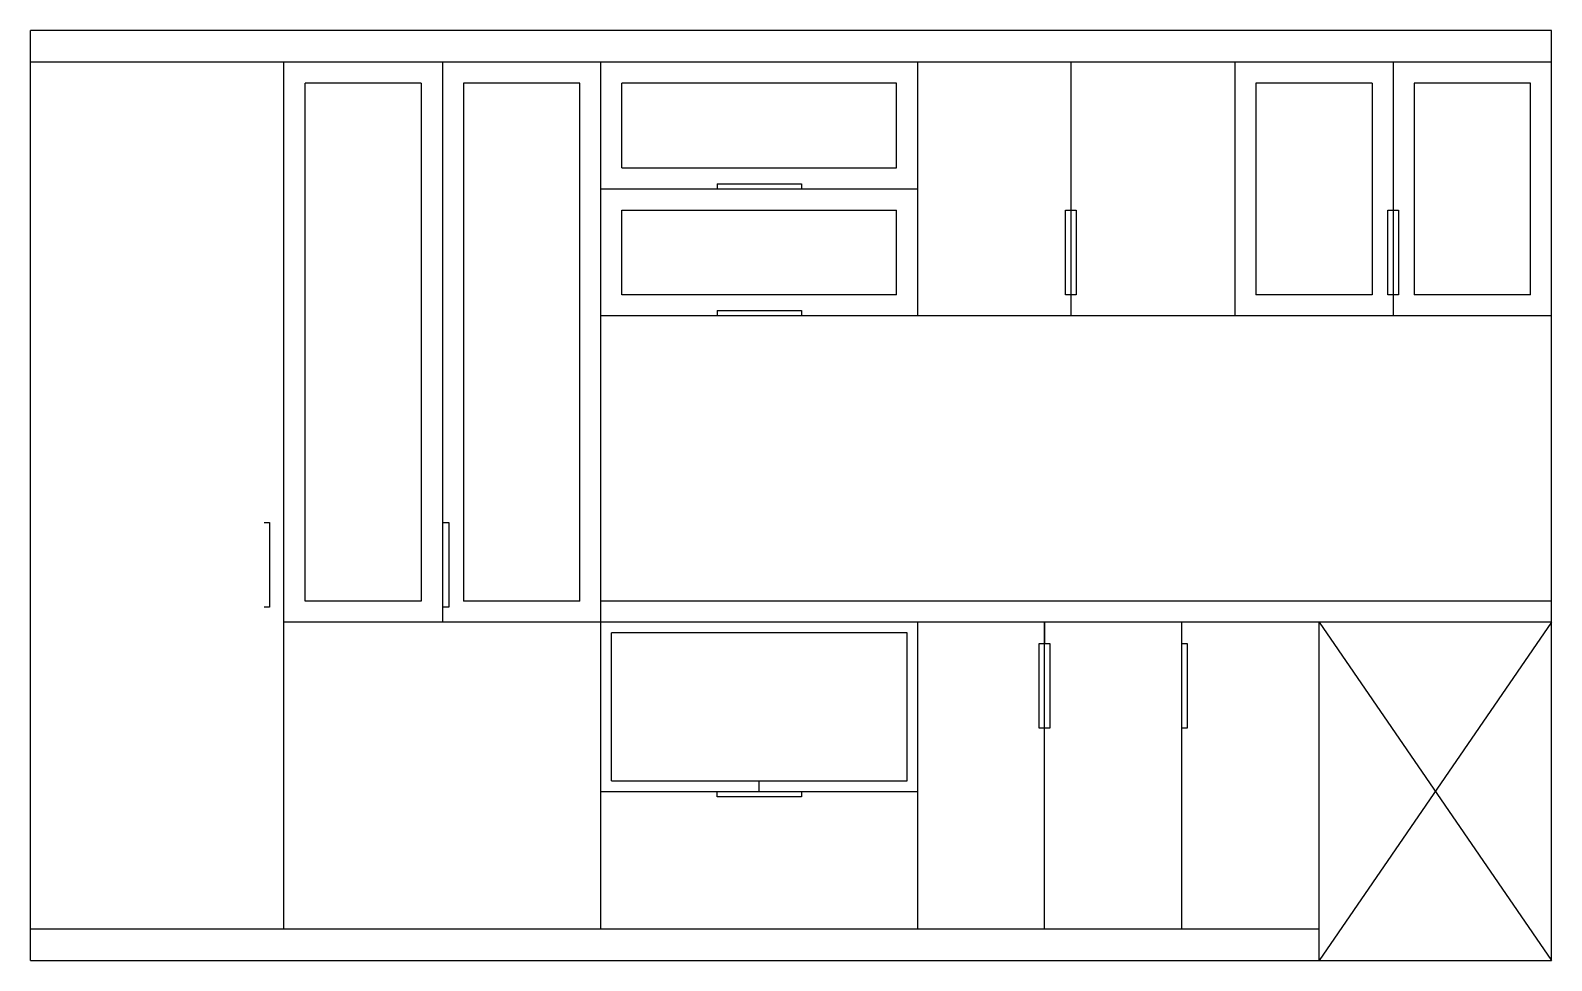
# Model space of a CAD drawing. Header units: inches. Extents: x 1730 to 1874, y 1604 to 1692.
import ezdxf

# ---------------------------------------------------------------- set-up
doc = ezdxf.new("R2010")
doc.units = ezdxf.units.IN

msp = doc.modelspace()

# ---------------------------------------------------------------- linework, layer by layer
for p, q in [((1874.2, 1692.14), (1730.2, 1692.14)), ((1730.2, 1604.14), (1730.2, 1692.14)), ((1874.2, 1689.14), (1874.2, 1692.14)), ((1874.2, 1689.14), (1730.2, 1689.14)), ((1754.2, 1607.14), (1754.2, 1689.14)), ((1769.2, 1689.14), (1769.2, 1636.14)), ((1784.2, 1607.14), (1784.2, 1689.14)), ((1814.2, 1665.14), (1814.2, 1689.14)), ((1828.7, 1689.14), (1828.7, 1665.14)), ((1844.2, 1689.14), (1844.2, 1665.14)), ((1859.2, 1689.14), (1859.2, 1665.14)), ((1874.2, 1665.14), (1874.2, 1689.14)), ((1756.2, 1638.14), (1756.2, 1687.14)), ((1767.2, 1687.14), (1756.2, 1687.14)), ((1767.2, 1687.14), (1767.2, 1638.14)), ((1782.2, 1687.14), (1771.2, 1687.14)), ((1771.2, 1687.14), (1771.2, 1638.14)), ((1782.2, 1638.14), (1782.2, 1687.14)), ((1812.2, 1687.14), (1786.2, 1687.14)), ((1786.2, 1679.14), (1786.2, 1687.14)), ((1812.2, 1679.14), (1812.2, 1687.14)), ((1846.2, 1687.14), (1846.2, 1667.14)), ((1857.2, 1687.14), (1846.2, 1687.14)), ((1857.2, 1687.14), (1857.2, 1667.14)), ((1872.2, 1687.14), (1861.2, 1687.14)), ((1861.2, 1687.14), (1861.2, 1667.14)), ((1872.2, 1667.14), (1872.2, 1687.14)), ((1786.2, 1679.14), (1812.2, 1679.14)), ((1795.2, 1677.64), (1795.2, 1677.14)), ((1795.2, 1677.64), (1803.2, 1677.64)), ((1803.2, 1677.64), (1803.2, 1677.14)), ((1784.2, 1677.14), (1814.2, 1677.14)), ((1786.2, 1675.14), (1812.2, 1675.14)), ((1786.2, 1667.14), (1786.2, 1675.14)), ((1812.2, 1667.14), (1812.2, 1675.14)), ((1828.7, 1675.14), (1828.7, 1667.14)), ((1812.2, 1667.14), (1786.2, 1667.14)), ((1857.2, 1667.14), (1846.2, 1667.14)), ((1872.2, 1667.14), (1861.2, 1667.14)), ((1874.2, 1665.14), (1784.2, 1665.14)), ((1795.2, 1665.64), (1795.2, 1665.14)), ((1795.2, 1665.64), (1803.2, 1665.64)), ((1803.2, 1665.64), (1803.2, 1665.14)), ((1874.2, 1636.14), (1874.2, 1665.14)), ((1767.2, 1638.14), (1756.2, 1638.14)), ((1782.2, 1638.14), (1771.2, 1638.14)), ((1874.2, 1638.14), (1784.2, 1638.14)), ((1874.2, 1636.14), (1754.2, 1636.14)), ((1814.2, 1607.14), (1814.2, 1636.14)), ((1826.2, 1607.14), (1826.2, 1636.14)), ((1826.2, 1636.14), (1826.2, 1634.14)), ((1839.2, 1607.14), (1839.2, 1636.14)), ((1852.2, 1604.14), (1852.2, 1636.14)), ((1852.2, 1636.14), (1874.2, 1604.14)), ((1874.2, 1636.14), (1852.2, 1604.14)), ((1874.2, 1604.14), (1874.2, 1636.14)), ((1785.2, 1621.14), (1785.2, 1635.14)), ((1813.2, 1635.14), (1785.2, 1635.14)), ((1813.2, 1621.14), (1813.2, 1635.14)), ((1784.2, 1620.14), (1814.2, 1620.14)), ((1785.2, 1621.14), (1813.2, 1621.14)), ((1799.2, 1620.14), (1799.2, 1621.14)), ((1730.2, 1607.14), (1852.2, 1607.14)), ((1730.2, 1604.14), (1754.2, 1604.14)), ((1754.2, 1604.14), (1784.2, 1604.14)), ((1784.2, 1604.14), (1814.2, 1604.14)), ((1814.2, 1604.14), (1839.2, 1604.14)), ((1839.2, 1604.14), (1852.2, 1604.14)), ((1852.2, 1604.14), (1874.2, 1604.14))]:
    msp.add_line(p, q)
for points in [[(1828.2, 1675.14), (1829.2, 1675.14), (1829.2, 1667.14), (1828.2, 1667.14)], [(1858.7, 1675.14), (1859.7, 1675.14), (1859.7, 1667.14), (1858.7, 1667.14)], [(1825.7, 1634.14), (1826.7, 1634.14), (1826.7, 1626.14), (1825.7, 1626.14)]]:
    msp.add_lwpolyline(points, close=True)
for points in [[(1752.32, 1645.58), (1752.82, 1645.58), (1752.82, 1637.58), (1752.32, 1637.58)], [(1769.31, 1645.58), (1769.81, 1645.58), (1769.81, 1637.58), (1769.31, 1637.58)], [(1839.2, 1634.14), (1839.7, 1634.14), (1839.7, 1626.14), (1839.2, 1626.14)], [(1803.2, 1620.14), (1803.2, 1619.64), (1795.2, 1619.64), (1795.2, 1620.14)]]:
    msp.add_lwpolyline(points)

doc.saveas('drawing.dxf')
